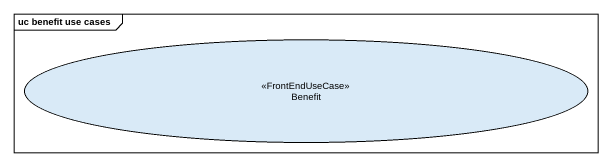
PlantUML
@startuml
mainframe uc benefit use cases
usecase Benefit <<FrontEndUseCase>>
@enduml
